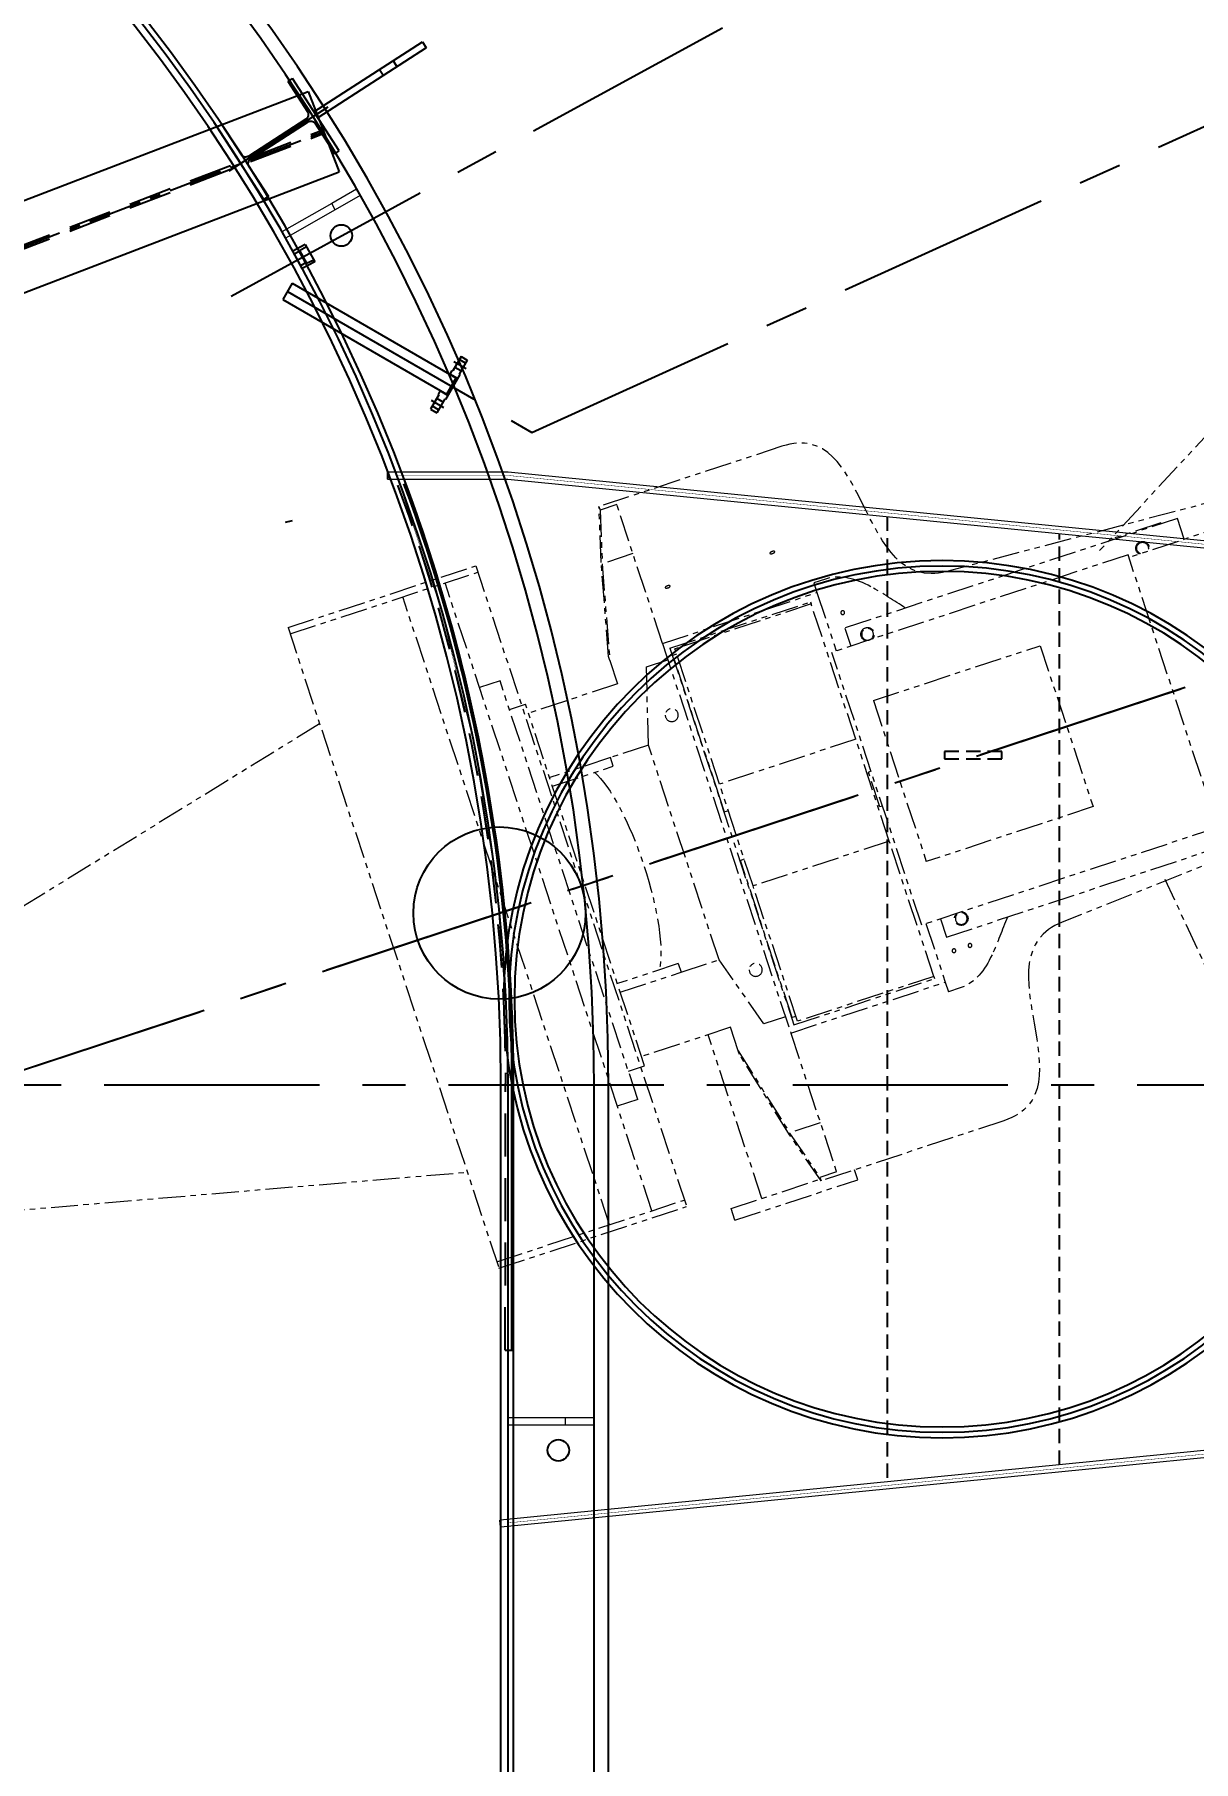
# Model space of a CAD drawing. Extents: x -1889 to 1259, y -977 to 1122.
# Drawn here: x 459.8 to 540.6, y 622.2 to 742.6 of the extents above; entities that cross this region are included whole.
import ezdxf

# ---------------------------------------------------------------- set-up
doc = ezdxf.new("R2010")
doc.units = 0
doc.header["$LTSCALE"] = 12
doc.header["$MEASUREMENT"] = 0
doc.header["$PDMODE"] = 33
doc.header["$PDSIZE"] = -0.5
for name, pattern in [('CENTER', [2, 1.25, -0.25, 0.25, -0.25]), ('HIDDEN', [0.375, 0.25, -0.125]), ('PHANTOM2', [1.25, 0.625, -0.125, 0.125, -0.125, 0.125, -0.125])]:
    doc.linetypes.add(name, pattern=pattern)
doc.layers.get('Defpoints').update_dxf_attribs({"linetype": 'CONTINUOUS'})
for name, color, linetype in [('1 PIPE', 7, 'CONTINUOUS'), ('1-150-RFSO', 14, 'CONTINUOUS'), ('3-4-THRDCPLG', 14, 'CONTINUOUS'), ('6X20', 3, 'CONTINUOUS'), ('CENTER', 6, 'CENTER'), ('COVER', 3, 'CONTINUOUS'), ('DIM', 1, 'CONTINUOUS'), ('REPAD', 7, 'CONTINUOUS'), ('ROOF', 140, 'CONTINUOUS'), ('SHELL', 40, 'CONTINUOUS'), ('stack conn.', 191, 'CONTINUOUS')]:
    doc.layers.add(name, color=color, linetype=linetype)
for name, color, linetype, lineweight in [('AM_0', 7, 'CONTINUOUS', 30), ('AM_11', 92, 'PHANTOM2', 25), ('AM_7', 142, 'CENTER', 25), ('Equipment-AM_0', 7, 'CONTINUOUS', 50), ('Equipment-AM_2', 5, 'CONTINUOUS', 50), ('Equipment-AM_3', 6, 'HIDDEN', 25)]:
    doc.layers.add(name, color=color, linetype=linetype, lineweight=lineweight)
doc.styles.add('ROMANS', font='ROMANS.shx', dxfattribs={"width": 0.85, "height": 5.76})
doc.styles.get("Standard").update_dxf_attribs({"font": 'sanss___.ttf'})
doc.dimstyles.get("Standard").update_dxf_attribs({"dimtxt": 0.18, "dimasz": 0.18, "dimexe": 0.18, "dimexo": 0.0625, "dimgap": 0.09, "dimtad": 0, "dimtih": 1, "dimtoh": 1, "dimdec": 4, "dimzin": 0, "dimdsep": 46, "dimtxsty": 'Standard', "dimcen": 0.09, "dimadec": 0, "dimazin": 0, "dimtfac": 1, "dimtdec": 4, "dimtofl": 0, "dimtmove": 0, "dimatfit": 3, "dimfxl": 1, "dimtolj": 1, "dimtzin": 0, "dimarcsym": 0})

# ---------------------------------------------------------------- blocks, each defined once
blk = doc.blocks.new('A$C1b871768')
at = {"layer": '6X20'}
for p, q in [((-5.88, 3), (-6.25, 3)), ((-6.25, 3), (-6.25, -3)), ((-5.88, 0.44), (-5.88, 3)), ((-0.38, 3), (0, 3)), ((-0.38, 0.44), (-0.38, 3)), ((0, 3), (0, -3)), ((-5.5, 0.12), (-0.75, 0.12)), ((-5.88, -0.44), (-5.88, -3)), ((-5.5, -0.12), (-0.75, -0.12)), ((-0.38, -0.44), (-0.38, -3)), ((-5.88, -3), (-6.25, -3)), ((-0.38, -3), (0, -3))]:
    blk.add_line(p, q, dxfattribs=at)
for points in [[(-5.5, 0.12, -0.083285), (-5.65, 0.15, -0.09084), (-5.77, 0.22, -0.104065), (-5.85, 0.32, -0.115836), (-5.88, 0.44, -0.115836)], [(-0.75, 0.12, 0.083285), (-0.6, 0.15, 0.09084), (-0.48, 0.22, 0.104065), (-0.4, 0.32, 0.115836), (-0.38, 0.44, 0.115836)], [(-5.5, -0.12, 0.083285), (-5.65, -0.15, 0.09084), (-5.77, -0.22, 0.104065), (-5.85, -0.32, 0.115836), (-5.88, -0.44, 0.115836)], [(-0.75, -0.12, -0.083285), (-0.6, -0.15, -0.09084), (-0.48, -0.22, -0.104065), (-0.4, -0.32, -0.115836), (-0.38, -0.44, -0.115836)]]:
    blk.add_lwpolyline(points, format="xyb", dxfattribs=at)
at = {"layer": 'CENTER'}
blk.add_line((-7.24, 0), (0.99, 0), dxfattribs=at)
blk = doc.blocks.new('A$C7E8F1151')
at = {"layer": 'AM_11', "lineweight": 18, "ltscale": 0.25}
for p, q in [((157.67, 83.1), (193.87, 77.62)), ((178.9, 40.58), (196.51, 84.16)), ((196.33, 83.72), (209.11, 78.56)), ((196.51, 84.16), (209.28, 79)), ((204, 80.63), (186.74, 37.91)), ((206.88, 79.46), (189.62, 36.75)), ((212.7, 79.74), (212.38, 78.94)), ((212.7, 79.74), (221.06, 76.36)), ((191.67, 35.42), (209.28, 79)), ((212.38, 78.94), (218.42, 76.5)), ((214.47, 78.09), (209.98, 66.96)), ((215.73, 66.46), (219.54, 75.91)), ((218.51, 76.61), (216.11, 73.54)), ((216.11, 73.42), (218.41, 76.37)), ((218.41, 76.37), (218.51, 76.61)), ((219.54, 75.91), (218.41, 76.37)), ((230.96, 71.58), (218.51, 76.61)), ((221.06, 76.36), (220.79, 75.69)), ((212.16, 67.93), (216.11, 73.42)), ((216.11, 73.54), (212.26, 68.19)), ((218.19, 72.57), (216.11, 73.42)), ((205.39, 71.78), (204, 72.34)), ((205.39, 71.78), (193.89, 43.31)), ((250.83, 71.91), (241.07, 54.07)), ((204.61, 69.85), (205.71, 69.41)), ((205.71, 69.41), (195.76, 44.8)), ((211.51, 66.34), (205.45, 68.79)), ((181.54, 47.12), (151.7, 68.33)), ((212.16, 67.93), (211.51, 66.34)), ((212.26, 68.19), (212.16, 67.93)), ((205.02, 39.96), (215.73, 66.46)), ((215.73, 66.46), (226.24, 62.22)), ((205.56, 40.25), (215.91, 65.88)), ((213.82, 65.94), (210.4, 61.69)), ((215.75, 65.37), (211.83, 55.67)), ((216.15, 65.61), (212.43, 56.41)), ((215.28, 65.35), (213.82, 65.94)), ((215.71, 65.38), (216.01, 65.27)), ((215.91, 65.88), (225.48, 62.01)), ((225.42, 61.87), (216.15, 65.61)), ((207.58, 62.15), (203.45, 63.82)), ((203.68, 64.41), (207.82, 62.74)), ((207.58, 62.15), (207.82, 62.74)), ((207.82, 62.74), (210.4, 61.69)), ((226.24, 62.22), (226.5, 62.87)), ((227.31, 62.55), (226.5, 62.87)), ((210.4, 61.69), (204.5, 47.09)), ((225.42, 61.87), (221.7, 52.67)), ((224.63, 58.23), (226.24, 62.22)), ((225.42, 61.87), (225.48, 62.01)), ((225.61, 57.83), (226.12, 59.08)), ((226.12, 59.08), (248.75, 49.93)), ((224.34, 58.35), (216.84, 39.8)), ((244.49, 50.21), (224.34, 58.35)), ((252.32, 48.8), (234.1, 57.5)), ((212.43, 56.41), (209.63, 49.48)), ((211.83, 55.67), (211.44, 54.69)), ((221.7, 52.67), (212.43, 56.41)), ((211.69, 54.59), (211.4, 54.71)), ((219.95, 42.96), (224.37, 53.92)), ((235.72, 49.33), (224.37, 53.92)), ((221.7, 52.67), (218.9, 45.73)), ((210.11, 51.41), (209.71, 50.43)), ((210.37, 51.3), (210.07, 51.42)), ((201.92, 48.14), (197.79, 49.8)), ((198.02, 50.39), (202.15, 48.72)), ((209.71, 50.43), (205.8, 40.73)), ((209.63, 49.48), (205.91, 40.28)), ((218.9, 45.73), (209.63, 49.48)), ((220.89, 50.33), (219.93, 47.96)), ((220.85, 50.24), (220.74, 50.29)), ((221.07, 50.26), (220.89, 50.33)), ((244.49, 50.21), (236.99, 31.66)), ((202.15, 48.72), (201.92, 48.14)), ((231.3, 38.38), (235.72, 49.33)), ((204.5, 47.09), (201.92, 48.14)), ((204.5, 47.09), (204.01, 41.66)), ((219.96, 48.05), (219.86, 48.1)), ((220.11, 47.89), (219.93, 47.96)), ((194.67, 45.25), (195.76, 44.8)), ((202.08, 42.98), (196.02, 45.42)), ((218.9, 45.73), (215.18, 36.53)), ((193.89, 43.31), (192.5, 43.87)), ((201.43, 41.39), (202.08, 42.98)), ((219.95, 42.96), (231.3, 38.38)), ((179.07, 41.01), (191.85, 35.85)), ((201.33, 41.12), (200.38, 34.6)), ((200.46, 34.69), (201.43, 41.39)), ((201.43, 41.39), (201.33, 41.12)), ((204.01, 41.66), (205.47, 41.07)), ((178.9, 40.58), (191.67, 35.42)), ((205.02, 39.96), (201.2, 30.51)), ((205.02, 39.96), (215.53, 35.71)), ((205.56, 40.25), (215.12, 36.39)), ((206.05, 40.63), (205.76, 40.74)), ((215.18, 36.53), (205.91, 40.28)), ((236.99, 31.66), (216.84, 39.8)), ((215.53, 35.71), (217.14, 39.68)), ((217.62, 38.05), (218.12, 39.29)), ((240.26, 28.91), (217.62, 38.05)), ((215.12, 36.39), (215.18, 36.53)), ((215.27, 35.06), (215.53, 35.71)), ((216.07, 34.73), (215.27, 35.06)), ((200.38, 34.6), (199.97, 30.73)), ((200.07, 30.97), (200.46, 34.69)), ((202.55, 33.85), (200.46, 34.69)), ((243.62, 27.24), (224.46, 33.65)), ((251.84, 10.77), (234.99, 31.5)), ((243.89, 29.09), (237.07, 31.84)), ((199.97, 30.73), (200.07, 30.97)), ((212.42, 25.7), (199.97, 30.73)), ((201.2, 30.51), (200.07, 30.97)), ((235.85, 30.61), (235.87, 30.68)), ((239.13, 29.28), (235.85, 30.61)), ((240.83, 30.32), (240.26, 28.91)), ((239.16, 29.35), (239.13, 29.28))]:
    blk.add_line(p, q, dxfattribs=at)
for centre, radius in [((213, 62.23), 0.453), ((226.7, 59.99), 0.131), ((227.79, 59.55), 0.131), ((227.06, 57.72), 0.409), ((205.99, 44.9), 0.453), ((219.24, 38.38), 0.409), ((217.41, 36.99), 0.131)]:
    blk.add_circle(centre, radius, dxfattribs=at)
for centre, radius, start, end in [((227.06, 57.72), 0.472, 269.0395, 226.9605), ((219.24, 38.38), 0.472, 93.8419, 42.1581), ((237.97, 31.13), 0.472, 114.2378, 21.7622), ((237.97, 31.13), 0.409, 104.8773, 31.1227)]:
    blk.add_arc(centre, radius, start, end, dxfattribs=at)
blk.add_ellipse((202.84, 56.25), major_axis=(2.95, 7.3), ratio=0.260474, start_param=3.544308, end_param=5.880469, dxfattribs=at)
for centre in [(205.12, 36), (212.24, 33.13)]:
    blk.add_ellipse(centre, major_axis=(0.164, -0.066), ratio=0.409923, dxfattribs=at)
for points in [[(234.1, 57.5), (228.27, 60.28), (237, 69.14), (230.96, 71.58)], [(229.37, 60.09), (228.93, 61.2), (228.33, 62.13), (227.31, 62.55)], [(230.26, 57.41), (229.96, 58.31), (229.71, 59.25), (229.37, 60.09)], [(221.76, 36.38), (220.93, 35.94), (220.09, 35.43), (219.26, 35.06)], [(224.46, 33.65), (218.33, 35.7), (218.47, 23.25), (212.42, 25.7)], [(219.26, 35.06), (218.17, 34.57), (217.1, 34.32), (216.07, 34.73)]]:
    blk.add_open_spline(points, degree=3, dxfattribs=at)
at = {"layer": 'AM_7'}
blk.add_line((138.66, 82.18), (258.4, 33.8), dxfattribs=at)
at = {"layer": 'Equipment-AM_0', "elevation": 0.01}
blk.add_lwpolyline([(197.83, 89.8), (196.61, 71.26, -0.010843), (196.15, 65.99, -0.078144), (186.35, 30.02, -0.078144)], format="xyb", dxfattribs=at)
at = {"layer": 'Equipment-AM_3'}
for p, q in [((197.33, 89.83, 0.01), (197.83, 89.8, 0.01)), ((178.25, 33.25, 0.01), (178.73, 33.1, 0.01))]:
    blk.add_line(p, q, dxfattribs=at)
at = {"layer": 'Equipment-AM_3', "elevation": 0.01}
blk.add_lwpolyline([(197.33, 89.83), (196.11, 71.29, -0.010822), (195.65, 66.05, -0.078267), (185.87, 30.17, -0.078267)], format="xyb", dxfattribs=at)
blk = doc.blocks.new('A$C85d14db1')
at = {"layer": 'AM_0', "lineweight": 18}
for p, q in [((109.44, 194.44), (107.71, 193.45)), ((109.69, 194), (107.95, 193.01)), ((109.69, 194), (109.44, 194.44)), ((107.71, 193.45), (104.23, 191.47)), ((107.95, 193.01), (104.48, 191.03)), ((107.95, 193.01), (107.71, 193.45))]:
    blk.add_line(p, q, dxfattribs=at)
at = {"layer": 'Equipment-AM_0', "lineweight": 18}
for p, q in [((124, 108.82), (120, 108.82)), ((124, 108.32), (124, 108.82)), ((126, 108.82), (124, 108.82)), ((126, 108.32), (126, 108.82)), ((124, 108.32), (120, 108.32)), ((126, 108.32), (124, 108.32))]:
    blk.add_line(p, q, dxfattribs=at)
blk = doc.blocks.new('A$Cff0bea57')
at = {"layer": '3-4-THRDCPLG'}
for p, q in [((-0.69, 1), (-0.69, 0)), ((-0.69, 1), (0.69, 1)), ((0.69, 0), (-0.69, 0)), ((-0.51, 0.45), (-0.53, 1)), ((-0.51, 0.45), (0.51, 0.45)), ((-0.46, 0.45), (-0.46, 0)), ((0.46, 0.45), (0.46, 0)), ((0.51, 0.45), (0.53, 1)), ((0.69, 1), (0.69, 0))]:
    blk.add_line(p, q, dxfattribs=at)
blk = doc.blocks.new('*D200')
at = {"layer": 'Defpoints', "color": 0, "transparency": 16777216}
for p in [(556.98, 702.64, -0.01), (170.01, 669.33), (575.7, 669.33), (434.32, 662.25, -0.01), (405.68, 658.54)]:
    blk.add_point(p, dxfattribs=at)
at = {"layer": 'DIM', "color": 0, "lineweight": -2, "transparency": 16777216}
blk.add_line((428.62, 660.38), (404.26, 652.36), dxfattribs=at)
for start, end in [(167.1226, 173.5613), (204.663, 211.1017)]:
    blk.add_arc((455.82, 669.33), 51.28, start, end, dxfattribs=at)
at = {"layer": 'DIM', "color": 0, "transparency": 16777216}
for points in [[(405.81, 675.03), (403.9, 675.14), (404.53, 669.33)], [(408.32, 647.58), (410.1, 648.28), (407.11, 653.29)]]:
    blk.add_solid(points, dxfattribs=at)
at = {"layer": 'DIM', "color": 0, "transparency": 16777216, "insert": (405.03, 662.18), "char_height": 5.76, "attachment_point": 5, "style": 'ROMANS'}
blk.add_mtext('\\A1;18°', dxfattribs=at)
blk = doc.blocks.new('A$C91247927')
at = {"layer": 'COVER', "linetype": 'HIDDEN'}
for p, q in [((0.53, -50.25), (12.53, -50.25)), ((0.53, -51.75), (0.53, -50.25)), ((12.53, -50.25), (12.53, -51.75)), ((12.53, -51.75), (0.53, -51.75))]:
    blk.add_line(p, q, dxfattribs=at)
at = {"layer": 'REPAD', "linetype": 'HIDDEN'}
for p, q in [((-11.47, -100.91), (-11.47, 100.91)), ((24.53, 97.36), (24.53, -97.36))]:
    blk.add_line(p, q, dxfattribs=at)
at = {"layer": 'stack conn.'}
for radius in [91.69, 90.56, 89.44]:
    blk.add_circle((0, 0), radius, dxfattribs=at)

msp = doc.modelspace()

# ---------------------------------------------------------------- linework, layer by layer
at = {"layer": '1 PIPE'}
for p, q in [((477.80158, 725.22563), (477.14408, 724.08681)), ((477.80158, 725.22563), (489.22212, 718.63198)), ((477.14408, 724.08681), (488.56462, 717.49315)), ((489.22212, 718.63198), (488.56462, 717.49315))]:
    msp.add_line(p, q, dxfattribs=at)
at = {"layer": '1-150-RFSO'}
for p, q in [((489.57698, 720.12162), (488.99886, 719.12028)), ((490.01, 719.87162), (489.4475, 718.89734)), ((489.885, 719.65511), (489.45198, 719.90511)), ((489.57698, 720.12162), (490.01, 719.87162)), ((489.50162, 718.86609), (488.50162, 717.13404)), ((488.94473, 719.15153), (488.78911, 718.88198)), ((489.34162, 718.58896), (488.80036, 718.90146)), ((488.94473, 719.15153), (488.99886, 719.12028)), ((489.5725, 719.11385), (489.13948, 719.36385)), ((489.4475, 718.89734), (489.50162, 718.86609)), ((488.03011, 717.44235), (487.45198, 716.44101)), ((488.13161, 717.74315), (487.97598, 717.4736)), ((487.97598, 717.4736), (488.03011, 717.44235)), ((488.66162, 717.41117), (488.12036, 717.72367)), ((487.45198, 716.44101), (487.885, 716.19101)), ((488.01, 716.40752), (487.57698, 716.65752)), ((488.4475, 717.16529), (487.885, 716.19101)), ((488.3225, 716.94878), (487.88948, 717.19878)), ((488.4475, 717.16529), (488.50162, 717.13404))]:
    msp.add_line(p, q, dxfattribs=at)
at = {"layer": '6X20'}
for p, q in [((306.85731, 672.54564), (478.92614, 738.59668)), ((306.85731, 666.11877), (481.07634, 732.9952))]:
    msp.add_line(p, q, dxfattribs=at)
at = {"layer": '6X20', "linetype": 'HIDDEN'}
for p, q in [((306.85731, 669.4661), (479.95644, 735.91263)), ((306.85731, 669.19831), (480.04604, 735.67924))]:
    msp.add_line(p, q, dxfattribs=at)
at = {"layer": 'AM_7', "ltscale": 0.25}
msp.add_line((306.85731, 669.33221), (479.98957, 735.79146), dxfattribs=at)
at = {"layer": 'CENTER'}
for p, q in [((473.56291, 724.33407), (528.64888, 754.42008)), ((494.51211, 714.81859), (568.94443, 748.7003)), ((477.47283, 724.65622), (494.51211, 714.81859)), ((489.94352, 719.26048), (489.08095, 719.75848)), ((488.38102, 716.55415), (487.51845, 717.05215)), ((434.31911, 662.25424, -0.00504), (583.53538, 711.38418, -0.00504)), ((575.70136, 669.33221), (170.01325, 669.33221))]:
    msp.add_line(p, q, dxfattribs=at)
at = {"layer": 'COVER'}
for p, q in [((479.32652, 737.17647), (486.88533, 742.06158)), ((487.15672, 741.64165), (479.59791, 736.75653)), ((486.88533, 742.06158), (487.15672, 741.64165)), ((484.83815, 740.73853), (485.10955, 740.3186)), ((483.8933, 740.12789), (484.16469, 739.70796)), ((478.92614, 738.59668), (481.07634, 732.9952)), ((479.59791, 736.75653), (479.32652, 737.17647))]:
    msp.add_line(p, q, dxfattribs=at)
msp.add_circle((492.2556, 681.33415), 6, dxfattribs=at)
at = {"layer": 'ROOF'}
msp.add_lwpolyline([(493.23231, 669.33221, 1), (252.48231, 669.33221), (252.48231, 405.33221, 1), (493.23231, 405.33221)], format="xyb", close=True, dxfattribs=at)
at = {"layer": 'SHELL'}
msp.add_line((499.85731, 405.33221), (499.85731, 669.33221), dxfattribs=at)
for points in [[(498.85731, 669.33221, 1), (246.85731, 669.33221), (246.85731, 405.33221, 1), (498.85731, 405.33221)], [(492.85731, 669.33221, 1), (252.85731, 669.33221), (252.85731, 405.33221, 1), (492.85731, 405.33221)], [(492.35731, 669.33221, 1), (253.35731, 669.33221), (253.35731, 405.33221, 1), (492.35731, 405.33221)]]:
    msp.add_lwpolyline(points, format="xyb", close=True, dxfattribs=at)
for centre in [(481.23231, 728.55096), (496.35731, 643.89471)]:
    msp.add_circle(centre, 0.75, dxfattribs=at)
msp.add_arc((372.85731, 669.33221), 127, 0, 180, dxfattribs=at)
at = {"layer": 'stack conn.', "lineweight": 18}
for p, q in [((484.44892, 712.08221), (492.85731, 712.08221)), ((484.44892, 711.58221), (492.83267, 711.58221)), ((492.83267, 711.58221), (553.10731, 705.62916)), ((492.85731, 712.08221), (553.60731, 706.08221)), ((553.10731, 645.03526), (492.30816, 639.0304)), ((553.60731, 644.58221), (492.35731, 638.53282))]:
    msp.add_line(p, q, dxfattribs=at)
at = {"layer": 'stack conn.'}
for p, q in [((484.44892, 712.08221), (484.44892, 711.58221)), ((492.35731, 638.53282), (492.30816, 639.0304))]:
    msp.add_line(p, q, dxfattribs=at)
at = {"layer": 'stack conn.', "const_width": 0.03}
msp.add_lwpolyline([(492.84499, 711.83221), (553.35731, 705.85568), (553.35731, 644.80873), (492.85731, 638.83342), (492.85731, 669.33221, 0.008927556), (492.7808, 673.61641, 0.081759839), (485.07918, 711.83221)], format="xyb", close=True, dxfattribs=at)

# ---------------------------------------------------------------- block references
at = {"layer": 'COVER'}
msp.add_blockref('A$C85d14db1', (372.85731, 537.33221), dxfattribs=at)
for name, p, rotation in [('A$C1b871768', (474.21304, 733.57406), 212.8738346044825), ('A$Cff0bea57', (478.17331, 726.85211), 298.6418143232518)]:
    msp.add_blockref(name, p, dxfattribs=dict(at, rotation=rotation))
at = {"layer": 'COVER', "xscale": -0.3333333333333333, "yscale": 0.3333333333333333, "zscale": 0.3333333333333333, "rotation": 180}
msp.add_blockref('A$C91247927', (523.10731, 675.33221), dxfattribs=at)
at = {"layer": 'Equipment-AM_2', "xscale": -1, "rotation": 176.2243001557875}
msp.add_blockref('A$C7E8F1151', (301.6774, 753.49613), dxfattribs=at)

# ---------------------------------------------------------------- dimensions: what is measured, and where the dimension line sits
at = {"layer": 'DIM'}
dim = msp.add_angular_dim_2l(base=(405.68157, 658.53894), line1=((434.31911, 662.25424, -0.00504), (556.97652, 702.63959, -0.00504)), line2=((575.70136, 669.33221), (170.01325, 669.33221)), dimstyle='Standard', override={"dimscale": 48, "dimtxt": 5.76, "dimasz": 0.12, "dimexe": 0.0625, "dimexo": 0.125, "dimgap": 0.1, "dimzin": 3, "dimlunit": 4, "dimpost": '\\X', "dimtxsty": 'ROMANS', "dimcen": 0}, dxfattribs=at)
dim.commit()
dim.dimension.update_dxf_attribs({"geometry": '*D200', "text_midpoint": (405.03421, 662.1792), "dimtype": 162})

doc.saveas('drawing.dxf')
